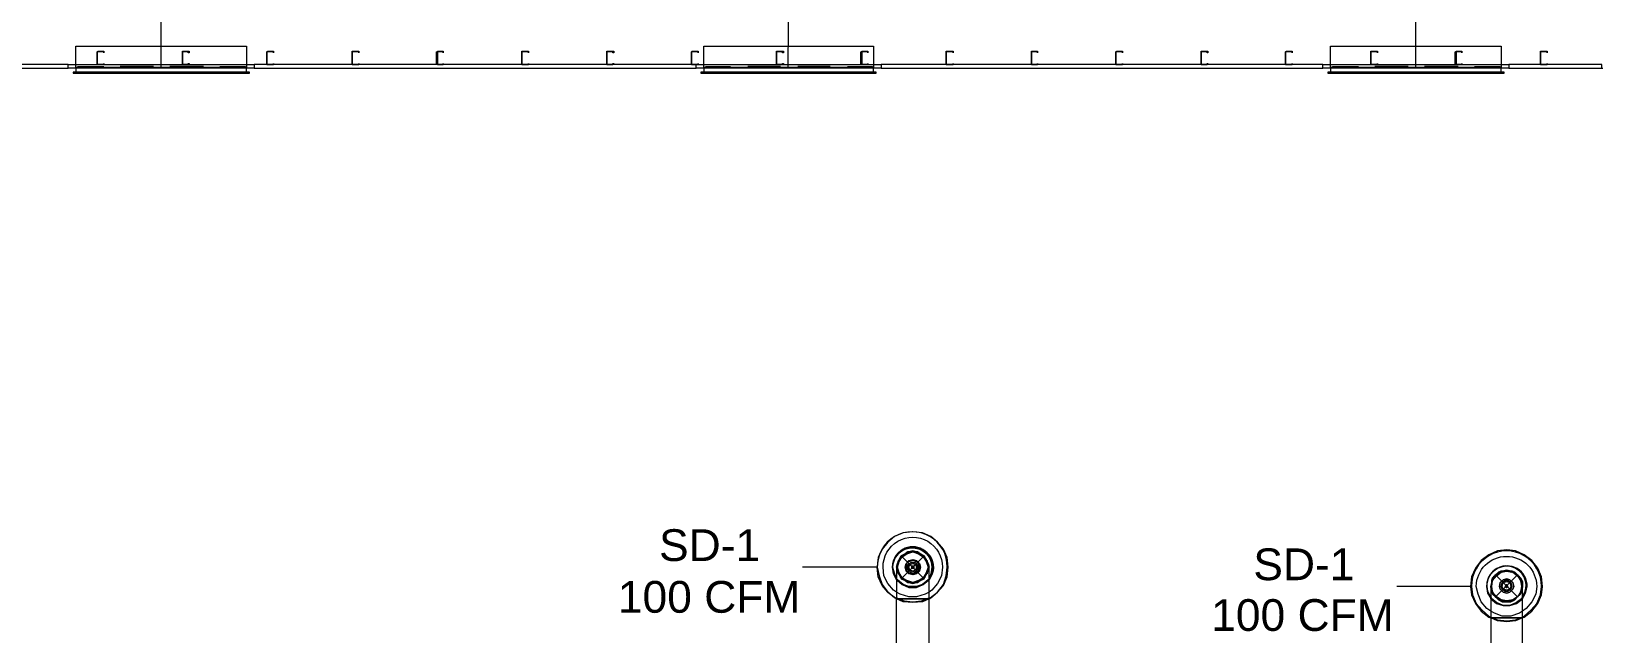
# Model space of a CAD drawing. Header units: metres. Extents: x -2 to 237, y -8 to 52.
# Drawn here: x 38.06 to 45.52, y 18.49 to 21.38 of the extents above; entities that cross this region are included whole.
import ezdxf

# ---------------------------------------------------------------- set-up
doc = ezdxf.new("R2010")
doc.units = ezdxf.units.M
doc.layers.add('HVAC - Ductos', color=5, linetype='Continuous', lineweight=0)
doc.layers.add('PDF2_Text', color=7, linetype='Continuous', lineweight=0)
doc.layers.add('PDF2_Geometry', color=7, linetype='Continuous', lineweight=0, true_color=0xaaaaaa)
doc.styles.add('PDF Helvetica', font='')
doc.styles.get('PDF Helvetica').set_extended_font_data('Helvetica')

msp = doc.modelspace()

# ---------------------------------------------------------------- linework, layer by layer
at = {"layer": 'HVAC - Ductos', "lineweight": 0}
for points in [[(41.674, 21.2086), (41.6786, 21.7584)], [(44.675, 21.2086), (44.675, 21.7584)], [(38.6776, 21.2086), (38.6776, 21.4285)], [(39.0945, 21.1812), (39.0853, 21.1812), (39.0853, 21.204), (38.2698, 21.204), (38.2698, 21.3048), (39.0853, 21.3048), (39.0853, 21.204), (38.2698, 21.204), (38.2698, 21.1812), (38.256, 21.1812), (38.256, 21.1766), (39.0991, 21.1766), (39.0991, 21.1812), (38.256, 21.1812)], [(42.0955, 21.1812), (42.0818, 21.1812), (42.0818, 21.204), (41.2708, 21.204), (41.2708, 21.3048), (42.0818, 21.3048), (42.0818, 21.204), (41.2708, 21.204), (41.2708, 21.1812), (41.2571, 21.1812), (41.2571, 21.1766), (42.0955, 21.1766), (42.0955, 21.1812), (41.2571, 21.1812)], [(45.0965, 21.1812), (45.0828, 21.1812), (45.0828, 21.204), (44.2672, 21.204), (44.2672, 21.3048), (45.0828, 21.3048), (45.0828, 21.204), (44.2672, 21.204), (44.2672, 21.1812), (44.2581, 21.1812)], [(38.4027, 21.204), (38.279, 21.204), (38.279, 21.2086), (38.4027, 21.2086)], [(38.279, 21.1766), (39.0762, 21.1766)], [(38.6409, 21.2086), (38.4805, 21.2086)], [(38.6409, 21.204), (38.4805, 21.204)], [(38.8792, 21.2086), (38.7188, 21.2086)], [(38.8792, 21.204), (38.7188, 21.204)], [(38.957, 21.2086), (39.0807, 21.2086), (39.0807, 21.204), (38.957, 21.204)], [(41.3991, 21.204), (41.28, 21.204), (41.28, 21.2086), (41.3991, 21.2086)], [(41.28, 21.1766), (42.0726, 21.1766)], [(41.6374, 21.2086), (41.4816, 21.2086)], [(41.6374, 21.204), (41.4816, 21.204)], [(41.8756, 21.2086), (41.7198, 21.2086)], [(41.8756, 21.204), (41.7198, 21.204)], [(41.9581, 21.2086), (42.0772, 21.2086), (42.0772, 21.204), (41.9581, 21.204)], [(44.4001, 21.204), (44.2764, 21.204), (44.2764, 21.2086), (44.4001, 21.2086)], [(44.2764, 21.1766), (45.0736, 21.1766)], [(44.6383, 21.2086), (44.478, 21.2086)], [(44.6383, 21.204), (44.478, 21.204)], [(44.8766, 21.2086), (44.7163, 21.2086)], [(44.8766, 21.204), (44.7163, 21.204)], [(44.9545, 21.2086), (45.0782, 21.2086), (45.0782, 21.204), (44.9545, 21.204)], [(42.3475, 17.557), (42.3475, 18.6612), (42.3567, 18.6658), (42.3887, 18.6933), (42.4163, 18.7253), (42.4345, 18.7665), (42.4391, 18.8124), (42.4345, 18.8582), (42.4163, 18.8994), (42.3887, 18.9315), (42.3567, 18.959), (42.3155, 18.9774), (42.2696, 18.9819), (42.2238, 18.9774), (42.1826, 18.959), (42.1505, 18.9315), (42.123, 18.8994), (42.1047, 18.8582), (42.1001, 18.8124), (42.1092, 18.7711), (42.123, 18.7299), (42.1505, 18.6933), (42.1872, 18.6658), (42.1918, 18.6658)], [(42.1963, 18.8399), (42.2009, 18.8399), (42.2009, 18.8445)], [(42.2009, 18.7895), (42.1963, 18.8124), (42.2009, 18.8353)], [(42.2054, 18.8445), (42.2192, 18.8628), (42.2376, 18.8765)], [(42.2376, 18.8811), (42.2421, 18.8811), (42.2421, 18.8857)], [(42.2467, 18.8811), (42.2696, 18.8857), (42.2925, 18.8811)], [(42.2971, 18.8857), (42.2971, 18.8811), (42.3017, 18.8811)], [(42.3017, 18.8765), (42.3201, 18.8628), (42.3338, 18.8445)], [(42.3246, 18.8628), (42.3246, 18.8628)], [(42.3246, 18.8628), (42.3246, 18.8628)], [(42.3383, 18.8445), (42.3383, 18.8399)], [(42.3383, 18.8353), (42.3429, 18.8124), (42.3383, 18.7895)], [(45.1836, 17.5341), (45.1836, 18.5696), (45.1927, 18.5741), (45.2294, 18.6016), (45.2569, 18.6383), (45.2752, 18.6795), (45.2798, 18.7207), (45.2752, 18.7665), (45.2569, 18.8078), (45.2294, 18.8445), (45.1927, 18.8719), (45.1515, 18.8903), (45.1102, 18.8948), (45.0645, 18.8903), (45.0232, 18.8719), (44.9866, 18.8445), (44.9591, 18.8078), (44.9408, 18.7665), (44.9362, 18.7207), (44.9408, 18.6795), (44.9591, 18.6383), (44.9866, 18.6016), (45.0232, 18.5741), (45.0324, 18.5696), (45.0324, 17.5341)], [(42.3475, 17.4654), (42.3475, 17.557), (42.3429, 17.557), (42.3338, 17.557), (42.3246, 17.557), (42.3063, 17.557), (42.288, 17.557), (42.2696, 17.557), (42.2513, 17.557), (42.233, 17.557), (42.2146, 17.557), (42.2054, 17.557), (42.1963, 17.557), (42.1918, 17.557), (42.1918, 18.6612), (42.1826, 18.6658), (42.1505, 18.6933), (42.123, 18.7253), (42.1047, 18.7665), (42.1001, 18.8124), (41.7427, 18.8124)], [(42.1918, 18.8124), (42.1918, 18.8078), (42.1918, 18.7895), (42.1918, 18.7574), (42.1918, 18.7207), (42.1918, 18.6795), (42.1918, 18.6612), (42.1963, 18.6612), (42.2054, 18.6612), (42.2146, 18.6612), (42.233, 18.6612), (42.2513, 18.6612), (42.2696, 18.6612), (42.288, 18.6612), (42.3063, 18.6612), (42.3246, 18.6612), (42.3338, 18.6612), (42.3429, 18.6612), (42.3475, 18.6612), (42.3475, 18.7025), (42.3475, 18.7437), (42.3475, 18.7757), (42.3475, 18.7986), (42.3475, 18.8124)], [(42.1963, 18.8078), (42.1963, 18.7941), (42.2054, 18.7757), (42.2146, 18.7574), (42.233, 18.7483), (42.2513, 18.7391), (42.2696, 18.7345), (42.288, 18.7391), (42.3063, 18.7483), (42.3246, 18.7574), (42.3338, 18.7757), (42.3429, 18.7941), (42.3429, 18.8078)], [(42.2009, 18.7803), (42.2009, 18.7849), (42.1963, 18.7849)], [(42.2376, 18.7483), (42.2192, 18.7619), (42.2054, 18.7803)], [(42.3338, 18.7803), (42.3201, 18.7619), (42.3017, 18.7483)], [(42.3383, 18.7849), (42.3383, 18.7803)], [(42.3383, 18.7849), (42.3383, 18.7849)], [(42.3475, 18.8124), (42.3475, 18.8124)], [(45.0416, 18.6933), (45.0553, 18.6703), (45.0461, 18.6841), (45.037, 18.7025), (45.037, 18.7207), (45.037, 18.7437), (45.037, 18.7391), (45.037, 18.7437), (45.0461, 18.7574), (45.0553, 18.7757), (45.0736, 18.7849), (45.0874, 18.7941), (45.1102, 18.7941), (45.1286, 18.7941), (45.1469, 18.7849), (45.1607, 18.7757), (45.1745, 18.7574), (45.179, 18.7437)], [(45.037, 18.7483), (45.037, 18.7528), (45.0416, 18.7528)], [(45.0416, 18.6979), (45.037, 18.7207), (45.0416, 18.7483)], [(45.0416, 18.7528), (45.0553, 18.7757), (45.0736, 18.7895)], [(45.0782, 18.7895), (45.0782, 18.7941), (45.0828, 18.7941)], [(45.0828, 18.7895), (45.1102, 18.7941), (45.1332, 18.7895)], [(45.1286, 18.7941), (45.1286, 18.7941)], [(45.1286, 18.7941), (45.1286, 18.7941)], [(45.1332, 18.7941), (45.1378, 18.7941), (45.1423, 18.7895)], [(45.1378, 18.7895), (45.1607, 18.7757), (45.1745, 18.7528)], [(45.179, 18.7528), (45.179, 18.7483)], [(42.3475, 18.6933), (42.3292, 18.6841), (42.288, 18.6703), (42.2513, 18.6703), (42.21, 18.6841), (42.1918, 18.6933)], [(42.2421, 18.7437), (42.2376, 18.7437)], [(42.2421, 18.7437), (42.2421, 18.7437)], [(42.2925, 18.7437), (42.2696, 18.7391), (42.2467, 18.7437)], [(42.2971, 18.7437), (42.2971, 18.7437)], [(42.3017, 18.7437), (42.2971, 18.7437)], [(44.9362, 18.7207), (44.5834, 18.7207)], [(45.0324, 18.7207), (45.0324, 18.7161), (45.0324, 18.6979), (45.0324, 18.6703), (45.0324, 18.6291), (45.0324, 18.5879), (45.0324, 18.5696), (45.037, 18.5696), (45.0416, 18.5696), (45.0553, 18.5696), (45.0691, 18.5696), (45.0874, 18.5696), (45.1102, 18.5696), (45.1286, 18.5696), (45.1469, 18.5696), (45.1607, 18.5696), (45.1745, 18.5696), (45.1836, 18.5696), (45.1836, 18.6154), (45.1836, 18.652), (45.1836, 18.6887), (45.1836, 18.7116), (45.1836, 18.7207)], [(45.0324, 18.7161), (45.037, 18.7025), (45.0416, 18.6841), (45.0553, 18.6703), (45.0691, 18.6566), (45.0874, 18.6474), (45.1102, 18.6474), (45.0828, 18.652), (45.0782, 18.652)], [(45.0416, 18.6887), (45.037, 18.6933), (45.037, 18.6979)], [(45.0736, 18.6566), (45.0553, 18.6703), (45.0736, 18.6566), (45.0874, 18.652), (45.1102, 18.6474), (45.1286, 18.652), (45.1469, 18.6566), (45.1607, 18.6703), (45.1745, 18.6841), (45.179, 18.7025), (45.1836, 18.7207), (45.179, 18.7437), (45.1836, 18.7207), (45.179, 18.6979), (45.179, 18.6933)], [(45.1423, 18.652), (45.1378, 18.652), (45.1332, 18.652), (45.1102, 18.6474), (45.1286, 18.6474), (45.1469, 18.6566), (45.1607, 18.6703), (45.1745, 18.6841), (45.1836, 18.7025), (45.1836, 18.7161)], [(45.1745, 18.6933), (45.1607, 18.6703), (45.1378, 18.6566)], [(45.179, 18.6933), (45.179, 18.6933)], [(45.1836, 18.7207), (45.1836, 18.7207)], [(42.1918, 18.6658), (42.2284, 18.652), (42.2696, 18.6474), (42.3109, 18.652), (42.3475, 18.6658)], [(42.3475, 18.6612), (42.3155, 18.6474), (42.2696, 18.6429), (42.2238, 18.6474), (42.1918, 18.6612)], [(42.3475, 18.6612), (42.3429, 18.6612), (42.3338, 18.6612), (42.3246, 18.6612), (42.3063, 18.6612), (42.288, 18.6612), (42.2696, 18.6612), (42.2513, 18.6612), (42.233, 18.6612), (42.2146, 18.6612), (42.2054, 18.6612), (42.1963, 18.6612), (42.1918, 18.6612)], [(45.1836, 18.6016), (45.1699, 18.5925), (45.1286, 18.5787), (45.0874, 18.5787), (45.0507, 18.5925), (45.0324, 18.6016)], [(45.0782, 18.652), (45.0782, 18.652)], [(45.0324, 18.5741), (45.0645, 18.5604), (45.1102, 18.5558), (45.1515, 18.5604), (45.1836, 18.5741)], [(45.1836, 18.5696), (45.1515, 18.5558), (45.1102, 18.5512), (45.0645, 18.5558), (45.0324, 18.5696)], [(45.1836, 18.5696), (45.1745, 18.5696), (45.1607, 18.5696), (45.1469, 18.5696), (45.1286, 18.5696), (45.1102, 18.5696), (45.0874, 18.5696), (45.0691, 18.5696), (45.0553, 18.5696), (45.0416, 18.5696), (45.037, 18.5696), (45.0324, 18.5696)]]:
    msp.add_lwpolyline(points, dxfattribs=at)
for points in [[(44.2535, 21.1812), (44.2535, 21.1766), (45.0965, 21.1766), (45.0965, 21.1812)], [(42.1918, 18.8124), (42.1963, 18.8307), (42.2054, 18.849), (42.2146, 18.8674), (42.233, 18.8765), (42.2513, 18.8857), (42.2696, 18.8903), (42.288, 18.8857), (42.3063, 18.8765), (42.3246, 18.8674), (42.3246, 18.8628), (42.3338, 18.849), (42.3429, 18.8307), (42.3475, 18.8124), (42.3429, 18.8078), (42.3475, 18.8124), (42.3429, 18.8307), (42.3338, 18.849), (42.3246, 18.8628), (42.3246, 18.8674), (42.3063, 18.8765), (42.288, 18.8857), (42.2696, 18.8903), (42.2513, 18.8857), (42.233, 18.8765), (42.2146, 18.8674), (42.2054, 18.849), (42.1963, 18.8307), (42.1918, 18.8124), (42.1963, 18.8078)], [(42.3338, 18.7849), (42.3201, 18.7619), (42.2971, 18.7483), (42.2696, 18.7391), (42.2421, 18.7483), (42.2192, 18.7619), (42.2054, 18.7849), (42.1963, 18.8124), (42.2054, 18.8399), (42.2192, 18.8628), (42.2421, 18.8765), (42.2696, 18.8857), (42.2971, 18.8765), (42.3201, 18.8628), (42.3338, 18.8399), (42.3429, 18.8124)], [(42.3383, 18.7941), (42.3338, 18.7757), (42.3201, 18.7619), (42.3063, 18.7483), (42.288, 18.7437), (42.2696, 18.7391), (42.2513, 18.7437), (42.233, 18.7483), (42.2192, 18.7619), (42.2054, 18.7757), (42.1963, 18.7941), (42.1963, 18.8124), (42.1963, 18.8307), (42.2054, 18.849), (42.2192, 18.8628), (42.233, 18.8765), (42.2513, 18.8857), (42.2696, 18.8857), (42.288, 18.8857), (42.3063, 18.8765), (42.3201, 18.8628), (42.3338, 18.849), (42.3383, 18.8307), (42.3429, 18.8124)], [(42.3017, 18.7941), (42.288, 18.7803), (42.2696, 18.7757), (42.2513, 18.7803), (42.2376, 18.7941), (42.233, 18.8124), (42.2376, 18.8307), (42.2513, 18.8445), (42.2696, 18.849), (42.288, 18.8445), (42.3017, 18.8307), (42.3063, 18.8124)], [(42.2971, 18.7941), (42.288, 18.7849), (42.2696, 18.7803), (42.2513, 18.7849), (42.2421, 18.7941), (42.2376, 18.8124), (42.2421, 18.8307), (42.2513, 18.8399), (42.2696, 18.8445), (42.288, 18.8399), (42.2971, 18.8307), (42.3017, 18.8124)], [(42.2925, 18.7986), (42.2788, 18.7895), (42.2604, 18.7895), (42.2467, 18.7986), (42.2421, 18.8124), (42.2467, 18.8261), (42.2604, 18.8353), (42.2788, 18.8353), (42.2925, 18.8261), (42.2971, 18.8124)], [(42.288, 18.7986), (42.2788, 18.7895), (42.2604, 18.7895), (42.2513, 18.7986), (42.2467, 18.8124), (42.2513, 18.8261), (42.2604, 18.8353), (42.2788, 18.8353), (42.288, 18.8261), (42.2925, 18.8124)], [(42.2834, 18.7986), (42.2696, 18.7941), (42.2558, 18.7986), (42.2513, 18.8124), (42.2558, 18.8261), (42.2696, 18.8307), (42.2834, 18.8261), (42.288, 18.8124)], [(42.1734, 18.8124), (42.178, 18.7803), (42.1918, 18.7528), (42.178, 18.7803)], [(42.1963, 18.7528), (42.2238, 18.7299), (42.2513, 18.7207), (42.288, 18.7207), (42.3155, 18.7299), (42.3429, 18.7528), (42.3475, 18.7574), (42.3429, 18.7528), (42.3155, 18.7299), (42.288, 18.7207), (42.2513, 18.7207), (42.2238, 18.7299), (42.1963, 18.7528), (42.1918, 18.7574)], [(42.3429, 18.7483), (42.3201, 18.7299), (42.288, 18.7161), (42.2513, 18.7161), (42.2192, 18.7299), (42.1963, 18.7483), (42.1918, 18.7528), (42.1963, 18.7483), (42.2192, 18.7299), (42.2513, 18.7161), (42.288, 18.7161), (42.3201, 18.7299), (42.3429, 18.7483), (42.3475, 18.7528)], [(42.265, 18.817), (42.265, 18.8124), (42.265, 18.817), (42.2742, 18.817), (42.2742, 18.8124), (42.2742, 18.817)], [(42.2742, 18.8078), (42.2742, 18.8124), (42.2742, 18.8078), (42.265, 18.8078), (42.265, 18.8124), (42.265, 18.8078)], [(45.1836, 18.7161), (45.1836, 18.7207), (45.1836, 18.7437), (45.1745, 18.7619), (45.1607, 18.7757), (45.1469, 18.7895), (45.1286, 18.7941), (45.1102, 18.7986), (45.0874, 18.7941), (45.0691, 18.7895), (45.0553, 18.7757), (45.0416, 18.7619), (45.037, 18.7437), (45.0416, 18.7619), (45.0553, 18.7757), (45.0691, 18.7895), (45.0874, 18.7941), (45.1102, 18.7986), (45.1286, 18.7941), (45.1469, 18.7895), (45.1607, 18.7757), (45.1745, 18.7619), (45.1836, 18.7437), (45.1836, 18.7207)], [(45.1745, 18.6933), (45.1607, 18.6703), (45.1378, 18.6566), (45.1102, 18.652), (45.0828, 18.6566), (45.0599, 18.6703), (45.0416, 18.6933), (45.037, 18.7207), (45.0416, 18.7483), (45.0599, 18.7711), (45.0828, 18.7895), (45.1102, 18.7941), (45.1378, 18.7895), (45.1607, 18.7711), (45.1745, 18.7483), (45.179, 18.7207)], [(45.0782, 18.7391), (45.0736, 18.7207), (45.0782, 18.7391), (45.092, 18.7528), (45.1102, 18.7574), (45.124, 18.7528), (45.1378, 18.7391), (45.1423, 18.7207), (45.1378, 18.7391), (45.124, 18.7528), (45.1102, 18.7574), (45.092, 18.7528)], [(45.0874, 18.7391), (45.0828, 18.7207), (45.0874, 18.7391), (45.1011, 18.7483), (45.1148, 18.7483), (45.1286, 18.7391), (45.1332, 18.7207), (45.1286, 18.7391), (45.1148, 18.7483), (45.1011, 18.7483)], [(45.014, 18.7207), (45.0186, 18.6887), (45.0324, 18.6658), (45.0186, 18.6887)], [(45.0324, 18.7207), (45.037, 18.7391), (45.0324, 18.7207), (45.0324, 18.7161)], [(45.1378, 18.707), (45.1423, 18.7207), (45.1378, 18.707), (45.124, 18.6933), (45.1102, 18.6887), (45.092, 18.6933), (45.0782, 18.707), (45.0736, 18.7207), (45.0782, 18.707), (45.092, 18.6933), (45.1102, 18.6887), (45.124, 18.6933)], [(45.1286, 18.707), (45.1332, 18.7207), (45.1286, 18.707), (45.1148, 18.6979), (45.1011, 18.6979), (45.0874, 18.707), (45.0828, 18.7207), (45.0874, 18.707), (45.1011, 18.6979), (45.1148, 18.6979)], [(45.124, 18.707), (45.1102, 18.7025), (45.092, 18.707), (45.0874, 18.7207), (45.092, 18.7391), (45.1102, 18.7437), (45.124, 18.7391), (45.1286, 18.7207)], [(45.1057, 18.7253), (45.1011, 18.7207), (45.1057, 18.7299), (45.1102, 18.7299), (45.1148, 18.7207), (45.1102, 18.7253)], [(45.1102, 18.7161), (45.1148, 18.7207), (45.1102, 18.7161), (45.1057, 18.7161), (45.1011, 18.7207), (45.1057, 18.7161)], [(45.037, 18.6612), (45.0599, 18.6429), (45.092, 18.6291), (45.124, 18.6291), (45.1561, 18.6429), (45.179, 18.6612), (45.1836, 18.6703), (45.179, 18.6612), (45.1561, 18.6429), (45.124, 18.6291), (45.092, 18.6291), (45.0599, 18.6429), (45.037, 18.6612), (45.0324, 18.6703)], [(45.1836, 18.6612), (45.1561, 18.6383), (45.124, 18.6291), (45.092, 18.6291), (45.0599, 18.6383), (45.0324, 18.6612), (45.0324, 18.6658), (45.0324, 18.6612), (45.0599, 18.6383), (45.092, 18.6291), (45.124, 18.6291), (45.1561, 18.6383), (45.1836, 18.6612), (45.1836, 18.6658)]]:
    msp.add_lwpolyline(points, close=True, dxfattribs=at)
for points in [[(42.3475, 18.6658), (42.3521, 18.6658), (42.3887, 18.6933), (42.4163, 18.7299), (42.43, 18.7711), (42.4345, 18.8124, 1.013833), (42.1001, 18.8124)], [(42.1918, 18.6933), (42.178, 18.7025), (42.1505, 18.7345), (42.1322, 18.7711), (42.1276, 18.8124, -1.008115), (42.4117, 18.8124), (42.4071, 18.7711), (42.3887, 18.7345), (42.3612, 18.7025), (42.3475, 18.6933)], [(45.1836, 18.5741), (45.1927, 18.5787), (45.2248, 18.6062), (45.2523, 18.6383), (45.2707, 18.6795), (45.2752, 18.7207, 1.013798), (44.9408, 18.7207), (44.9454, 18.6795), (44.9636, 18.6383), (44.9912, 18.6062), (45.0232, 18.5787), (45.0324, 18.5741)], [(45.0324, 18.6016), (45.014, 18.6154), (44.9866, 18.6474), (44.9728, 18.6841), (44.9636, 18.7207, -0.994589), (45.2523, 18.7207), (45.2477, 18.6841), (45.2294, 18.6474), (45.2019, 18.6154), (45.1836, 18.6016)]]:
    msp.add_lwpolyline(points, format="xyb", dxfattribs=at)
for points in [[(42.3475, 18.7528), (42.3612, 18.7803), (42.3658, 18.8124, 1.018234), (42.1734, 18.8124), (42.1826, 18.7803), (42.1918, 18.7574, -1.369093), (42.3612, 18.8124), (42.3567, 18.7803), (42.3475, 18.7574, 1.340288), (42.1734, 18.8124, -1.404668)], [(45.1836, 18.6658), (45.1973, 18.6887), (45.2065, 18.7207, 1.018616), (45.014, 18.7207), (45.0186, 18.6887), (45.0324, 18.6703, -1.404426), (45.2019, 18.7207), (45.1973, 18.6887), (45.1836, 18.6703, 1.404432), (45.014, 18.7207, -1.420338)]]:
    msp.add_lwpolyline(points, format="xyb", close=True, dxfattribs=at)
at = {"layer": 'PDF2_Geometry', "lineweight": 0}
for points in [[(36.121, 21.1994), (35.2321, 21.1994), (35.2321, 21.2178), (36.121, 21.2178), (36.121, 21.1994), (38.2332, 21.1994)], [(39.122, 21.1994), (38.2332, 21.1994), (38.2332, 21.2178), (39.122, 21.2178), (39.122, 21.1994), (41.2342, 21.1994)], [(38.4027, 21.2728), (38.4027, 21.2728)], [(38.4027, 21.2224), (38.4027, 21.2224)], [(38.7784, 21.2774), (38.7784, 21.2774)], [(38.7784, 21.2178), (38.7784, 21.2178)], [(38.7784, 21.2178), (38.7784, 21.2178)], [(39.2136, 21.2728), (39.2136, 21.2728)], [(39.2136, 21.2224), (39.2136, 21.2224)], [(39.5893, 21.2774), (39.5893, 21.2774)], [(39.5893, 21.2178), (39.5893, 21.2178)], [(39.5893, 21.2178), (39.5893, 21.2178)], [(39.6214, 21.2728), (39.6214, 21.2728)], [(39.6214, 21.2224), (39.6214, 21.2224)], [(39.9971, 21.2774), (39.9971, 21.2774)], [(39.9971, 21.2178), (39.9971, 21.2178)], [(40.0246, 21.2728), (40.0246, 21.2728)], [(40.0246, 21.2224), (40.0246, 21.2224)], [(40.4003, 21.2774), (40.4003, 21.2774)], [(40.4003, 21.2178), (40.4003, 21.2178)], [(40.4003, 21.2178), (40.4003, 21.2178)], [(40.4324, 21.2728), (40.4324, 21.2728)], [(40.4324, 21.2224), (40.4324, 21.2224)], [(40.8081, 21.2774), (40.8081, 21.2774)], [(40.8081, 21.2178), (40.8081, 21.2178)], [(40.8081, 21.2178), (40.8081, 21.2178)], [(42.1184, 21.1994), (41.2342, 21.1994), (41.2342, 21.2178), (42.1184, 21.2178), (42.1184, 21.1994), (44.2306, 21.1994)], [(41.2433, 21.2728), (41.2433, 21.2728)], [(41.2433, 21.2224), (41.2433, 21.2224)], [(41.619, 21.2774), (41.619, 21.2774)], [(41.619, 21.2178), (41.619, 21.2178)], [(41.619, 21.2178), (41.619, 21.2178)], [(42.0268, 21.2774), (42.0268, 21.2774)], [(42.0268, 21.2178), (42.0268, 21.2178)], [(42.0543, 21.2728), (42.0543, 21.2728)], [(42.0543, 21.2224), (42.0543, 21.2224)], [(42.43, 21.2774), (42.43, 21.2774)], [(42.43, 21.2178), (42.43, 21.2178)], [(42.43, 21.2178), (42.43, 21.2178)], [(42.4621, 21.2728), (42.4621, 21.2728)], [(42.4621, 21.2224), (42.4621, 21.2224)], [(42.8378, 21.2774), (42.8378, 21.2774)], [(42.8378, 21.2178), (42.8378, 21.2178)], [(42.8378, 21.2178), (42.8378, 21.2178)], [(42.8653, 21.2728), (42.8653, 21.2728)], [(42.8653, 21.2224), (42.8653, 21.2224)], [(43.273, 21.2728), (43.273, 21.2728)], [(43.273, 21.2224), (43.273, 21.2224)], [(43.6487, 21.2774), (43.6487, 21.2774)], [(43.6487, 21.2178), (43.6487, 21.2178)], [(43.6487, 21.2178), (43.6487, 21.2178)], [(44.084, 21.2728), (44.084, 21.2728)], [(44.084, 21.2224), (44.084, 21.2224)], [(45.1194, 21.1994), (44.2306, 21.1994), (44.2306, 21.2178), (45.1194, 21.2178), (45.1194, 21.1994), (45.5638, 21.1994), (45.9441, 21.1994)], [(44.4596, 21.2178), (44.4596, 21.2774), (44.4596, 21.2819), (44.4918, 21.2819), (44.4918, 21.2728), (44.4918, 21.2774), (44.4596, 21.2774), (44.4596, 21.2178), (44.4918, 21.2178)], [(44.4596, 21.2774), (44.4596, 21.2774)], [(44.4596, 21.2774), (44.4596, 21.2774)], [(44.4596, 21.2178), (44.4596, 21.2178)], [(44.4596, 21.2178), (44.4596, 21.2178)], [(44.4596, 21.2178), (44.4596, 21.2178)], [(44.4596, 21.2178), (44.4596, 21.2178)], [(44.4918, 21.2728), (44.4918, 21.2728)], [(44.4918, 21.2728), (44.4918, 21.2728)], [(44.4918, 21.2224), (44.4918, 21.2224)], [(44.4918, 21.2224), (44.4918, 21.2224)], [(44.8674, 21.2178), (44.8629, 21.2178), (44.8629, 21.2774), (44.8674, 21.2774), (44.8674, 21.2819), (44.895, 21.2819), (44.895, 21.2728), (44.895, 21.2774), (44.8674, 21.2774), (44.8674, 21.2178), (44.895, 21.2178)], [(44.8674, 21.2774), (44.8674, 21.2774)], [(44.8674, 21.2774), (44.8674, 21.2774)], [(44.8674, 21.2178), (44.8674, 21.2178)], [(44.8674, 21.2178), (44.8674, 21.2178)], [(44.895, 21.2728), (44.895, 21.2728)], [(44.895, 21.2728), (44.895, 21.2728)], [(44.895, 21.2224), (44.895, 21.2224)], [(44.895, 21.2224), (44.895, 21.2224)], [(45.2707, 21.2774), (45.2707, 21.2774)], [(45.2707, 21.2178), (45.2707, 21.2178)], [(45.2707, 21.2178), (45.2707, 21.2178)], [(45.3027, 21.2728), (45.3027, 21.2728)], [(45.3027, 21.2224), (45.3027, 21.2224)]]:
    msp.add_lwpolyline(points, dxfattribs=at)
for points in [[(38.2332, 21.2178), (36.121, 21.2178), (36.121, 21.1994), (38.2332, 21.1994)], [(38.3752, 21.2178), (38.3706, 21.2178), (38.3706, 21.2774), (38.3752, 21.2819), (38.4027, 21.2819), (38.4027, 21.2728), (38.4027, 21.2774), (38.3752, 21.2774), (38.3706, 21.2774), (38.3706, 21.2178), (38.3752, 21.2178), (38.4027, 21.2178)], [(38.4027, 21.2224), (38.4027, 21.2178)], [(38.7784, 21.2178), (38.7784, 21.2774), (38.7784, 21.2819), (38.8104, 21.2819), (38.8104, 21.2728), (38.8058, 21.2728), (38.8058, 21.2774), (38.7784, 21.2774), (38.7784, 21.2178), (38.8058, 21.2178), (38.8058, 21.2224), (38.8104, 21.2224), (38.8104, 21.2178)], [(41.2342, 21.2178), (39.122, 21.2178), (39.122, 21.1994), (41.2342, 21.1994)], [(39.1861, 21.2178), (39.1815, 21.2178), (39.1815, 21.2774), (39.1861, 21.2819), (39.2136, 21.2819), (39.2136, 21.2728), (39.2136, 21.2774), (39.1861, 21.2774), (39.1815, 21.2774), (39.1815, 21.2178), (39.1861, 21.2178), (39.2136, 21.2178)], [(39.2136, 21.2224), (39.2136, 21.2178)], [(39.5893, 21.2178), (39.5893, 21.2774), (39.5893, 21.2819), (39.6214, 21.2819), (39.6214, 21.2728), (39.6214, 21.2774), (39.5893, 21.2774), (39.5893, 21.2178), (39.6214, 21.2178)], [(39.6214, 21.2224), (39.6214, 21.2178)], [(39.9971, 21.2178), (39.9925, 21.2178), (39.9925, 21.2774), (39.9971, 21.2774), (39.9971, 21.2819), (40.0246, 21.2819), (40.0246, 21.2728), (40.0246, 21.2774), (39.9971, 21.2774), (39.9971, 21.2178), (40.0246, 21.2178)], [(40.0246, 21.2224), (40.0246, 21.2178)], [(40.4003, 21.2178), (40.4003, 21.2774), (40.4003, 21.2819), (40.4324, 21.2819), (40.4324, 21.2728), (40.4324, 21.2774), (40.4003, 21.2774), (40.4003, 21.2178), (40.4324, 21.2178)], [(40.4324, 21.2224), (40.4324, 21.2178)], [(40.8081, 21.2178), (40.8081, 21.2774), (40.8081, 21.2819), (40.8401, 21.2819), (40.8401, 21.2728), (40.8355, 21.2728), (40.8355, 21.2774), (40.8081, 21.2774), (40.8081, 21.2178), (40.8355, 21.2178), (40.8355, 21.2224), (40.8401, 21.2224), (40.8401, 21.2178)], [(41.2159, 21.2178), (41.2113, 21.2178), (41.2113, 21.2774), (41.2159, 21.2819), (41.2433, 21.2819), (41.2433, 21.2728), (41.2433, 21.2774), (41.2159, 21.2774), (41.2113, 21.2774), (41.2113, 21.2178), (41.2159, 21.2178), (41.2433, 21.2178)], [(41.2433, 21.2224), (41.2433, 21.2178)], [(41.619, 21.2178), (41.619, 21.2774), (41.619, 21.2819), (41.6511, 21.2819), (41.6511, 21.2728), (41.6465, 21.2728), (41.6465, 21.2774), (41.619, 21.2774), (41.619, 21.2178), (41.6465, 21.2178), (41.6465, 21.2224), (41.6511, 21.2224), (41.6511, 21.2178)], [(42.0268, 21.2178), (42.0222, 21.2178), (42.0222, 21.2774), (42.0268, 21.2774), (42.0268, 21.2819), (42.0543, 21.2819), (42.0543, 21.2728), (42.0543, 21.2774), (42.0268, 21.2774), (42.0268, 21.2178), (42.0543, 21.2178)], [(42.0543, 21.2224), (42.0543, 21.2178)], [(44.2306, 21.2178), (42.1184, 21.2178), (42.1184, 21.1994), (44.2306, 21.1994)], [(42.43, 21.2178), (42.43, 21.2774), (42.43, 21.2819), (42.4621, 21.2819), (42.4621, 21.2728), (42.4621, 21.2774), (42.43, 21.2774), (42.43, 21.2178), (42.4621, 21.2178)], [(42.4621, 21.2224), (42.4621, 21.2178)], [(42.8378, 21.2178), (42.8378, 21.2774), (42.8378, 21.2819), (42.8653, 21.2819), (42.8653, 21.2728), (42.8653, 21.2774), (42.8378, 21.2774), (42.8378, 21.2178), (42.8653, 21.2178)], [(42.8653, 21.2224), (42.8653, 21.2178)], [(43.2456, 21.2178), (43.241, 21.2178), (43.241, 21.2774), (43.2456, 21.2819), (43.273, 21.2819), (43.273, 21.2728), (43.273, 21.2774), (43.2456, 21.2774), (43.241, 21.2774), (43.241, 21.2178), (43.2456, 21.2178), (43.273, 21.2178)], [(43.273, 21.2224), (43.273, 21.2178)], [(43.6487, 21.2178), (43.6487, 21.2774), (43.6487, 21.2819), (43.6808, 21.2819), (43.6808, 21.2728), (43.6762, 21.2728), (43.6762, 21.2774), (43.6487, 21.2774), (43.6487, 21.2178), (43.6762, 21.2178), (43.6762, 21.2224), (43.6808, 21.2224), (43.6808, 21.2178)], [(44.0565, 21.2178), (44.0519, 21.2178), (44.0519, 21.2774), (44.0565, 21.2819), (44.084, 21.2819), (44.084, 21.2728), (44.084, 21.2774), (44.0565, 21.2774), (44.0519, 21.2774), (44.0519, 21.2178), (44.0565, 21.2178), (44.084, 21.2178)], [(44.084, 21.2224), (44.084, 21.2178)], [(44.4596, 21.2178), (44.4596, 21.2774), (44.4596, 21.2819), (44.4918, 21.2819), (44.4918, 21.2728), (44.4918, 21.2774), (44.4596, 21.2774), (44.4596, 21.2178), (44.4918, 21.2178)], [(44.4918, 21.2224), (44.4918, 21.2178)], [(44.4918, 21.2224), (44.4918, 21.2178)], [(44.8674, 21.2178), (44.8629, 21.2178), (44.8629, 21.2774), (44.8674, 21.2774), (44.8674, 21.2819), (44.895, 21.2819), (44.895, 21.2728), (44.895, 21.2774), (44.8674, 21.2774), (44.8674, 21.2178), (44.895, 21.2178)], [(44.895, 21.2224), (44.895, 21.2178)], [(44.895, 21.2224), (44.895, 21.2178)], [(45.5638, 21.2178), (45.1194, 21.2178), (45.1194, 21.1994), (45.5638, 21.1994)], [(45.2707, 21.2178), (45.2707, 21.2774), (45.2707, 21.2819), (45.3027, 21.2819), (45.3027, 21.2728), (45.3027, 21.2774), (45.2707, 21.2774), (45.2707, 21.2178), (45.3027, 21.2178)], [(45.3027, 21.2224), (45.3027, 21.2178)]]:
    msp.add_lwpolyline(points, close=True, dxfattribs=at)
at = {"layer": 'PDF2_Geometry', "color": 254, "lineweight": 0, "true_color": 0xd2d2d2}
for points in [[(39.2136, 21.2178), (39.2136, 21.2178)], [(40.4003, 21.2774), (40.4003, 21.2774)], [(40.4049, 21.2774), (40.4049, 21.2819)], [(42.8515, 21.2178), (42.8561, 21.2178)], [(43.241, 21.2224), (43.241, 21.2224)], [(44.8674, 21.2178), (44.8674, 21.2178)], [(45.2707, 21.2407), (45.2707, 21.2407)]]:
    msp.add_lwpolyline(points, dxfattribs=at)
at = {"layer": 'PDF2_Geometry', "color": 8, "lineweight": 0, "true_color": 0x808080}
for points in [[(42.3292, 18.8582), (42.2925, 18.8857), (42.2467, 18.8857), (42.21, 18.8582), (42.1918, 18.8124), (42.21, 18.7665), (42.2467, 18.7391), (42.2925, 18.7391), (42.3292, 18.7665), (42.3475, 18.8124)], [(45.1699, 18.7665), (45.1332, 18.7941), (45.0828, 18.7941), (45.0461, 18.7665), (45.0324, 18.7207), (45.0461, 18.6795), (45.0828, 18.652), (45.1332, 18.652), (45.1699, 18.6795), (45.1836, 18.7207)]]:
    msp.add_lwpolyline(points, close=True, dxfattribs=at)
for points in [[(42.2146, 18.8674), (42.3246, 18.7574)], [(42.3246, 18.8674), (42.2146, 18.7574)], [(45.0553, 18.7757), (45.1607, 18.6703)], [(45.1607, 18.7757), (45.0553, 18.6703)]]:
    msp.add_lwpolyline(points, dxfattribs=at)

# ---------------------------------------------------------------- texts
at = {"layer": 'PDF2_Text', "lineweight": 0, "char_height": 0.1519, "attachment_point": 4, "style": 'PDF Helvetica'}
for s, insert in [('SD-1', (41.0569, 18.917)), ('SD-1', (43.8977, 18.8253)), ('100 CFM', (40.8599, 18.6695)), ('100 CFM', (43.6961, 18.5825))]:
    msp.add_mtext(s, dxfattribs=dict(at, insert=insert))

doc.saveas('drawing.dxf')
